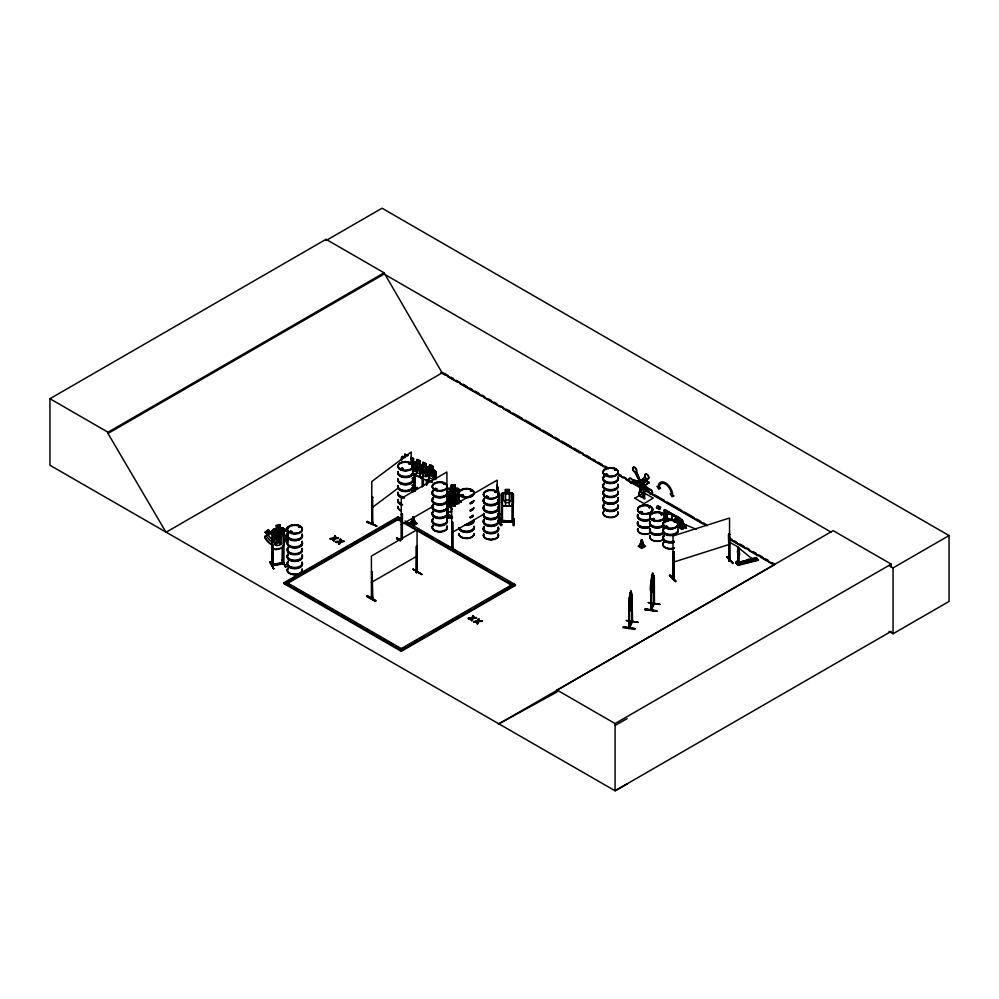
<?xml version="1.0" encoding="UTF-8"?>
<svg xmlns="http://www.w3.org/2000/svg" width="999" height="999" viewBox="0 0 999 999"><rect width="100%" height="100%" fill="white"/><g stroke="black" fill="none" stroke-linecap="round" stroke-linejoin="round"><path stroke-width="1.5" d="M641.333 492.869L641.333 483.903L639.897 483.091L639.66 492.032A2.685 1.573 59.5 0 0 639.148 495.054A2.685 1.573 59.5 0 0 642.095 496.715A2.685 1.573 59.5 0 0 641.583 493.119L641.57 483.766L648.563 491.271A2.685 1.573 59.5 0 0 651.161 494.318A2.685 1.573 59.5 0 0 652.072 491.633A2.685 1.573 59.5 0 0 649.15 489.51L641.758 482.517L641.083 483.978M401.885 468.581C398.738 473.064 406.78 466.233 401.548 469.493M403.146 469.243L402.31 468.606M409.677 463.998L409.315 463.149L409.315 463.798M738.935 563.611C737.836 561.026 736.6 562.1 737.05 562.437C740.147 558.99 738.361 572.102 739.31 555.394A2.685 0.887 75.7 0 0 739.085 551.648L739.06 548.975M413.049 519.468L413.124 516.87M641.695 543.606L641.82 539.71L643.993 546.028L643.081 547.152L640.933 547.265L639.71 546.253L641.82 539.71M738.074 547.402L737.849 550.274L737.999 547.327M737.087 561.888L737.087 562.137M632.692 482.005L632.667 482.292A2.685 1.573 59.5 0 1 630.069 482.405A2.685 1.573 59.5 0 1 629.158 478.696A2.685 1.573 59.5 0 1 632.08 479.87L639.71 481.643C644.405 487.3 620.779 477.772 640.147 483.454M632.929 481.868L632.904 482.155A2.685 1.573 59.5 0 1 630.307 482.267A2.685 1.573 59.5 0 1 629.395 478.558A2.685 1.573 59.5 0 1 632.317 479.732L639.947 481.506L634.74 472.003A2.685 1.573 59.5 0 1 632.629 468.469A2.685 1.573 59.5 0 1 635.002 467.832A2.685 1.573 59.5 0 1 636.301 471.59L640.696 481.468L639.535 481.78M631.68 605.869C633.341 591.883 629.919 619.642 628.821 608.491M650.711 590.571C650.711 597.789 654.582 585.589 653.883 584.04M629.083 627.584C629.807 628.309 628.821 624.962 629.732 627.684L629.358 628.209L629.333 598.738L630.844 591.071L630.943 594.505M631.705 621.253L632.055 620.504L632.292 621.203M632.454 620.716L631.705 622.215L632.192 621.241M632.454 621.628L631.73 622.152L632.017 595.192L632.529 621.615L629.395 628.271L629.645 601.261L628.945 601.798L629.645 601.261M650.973 608.716C653.271 609.09 649.962 610.489 651.161 608.591M654.083 603.321C653.471 606.63 654.183 600.699 654.07 603.396M653.596 603.346L654.345 602.809M651.523 583.341L650.836 583.891L651.523 583.341L651.211 610.364L654.42 603.708L654.308 577.347L653.621 577.897L653.596 604.308M623.276 626.798L623.101 627.722L634.802 629.42M634.939 628.696L623.264 626.848L634.964 628.596M644.992 609.777L656.855 611.238L645.167 608.878L656.83 610.739M644.992 609.802L645.154 608.928M656.83 611.138L645.142 609.402M415.297 523.189L413.436 516.958L415.297 523.189L414.385 524.313L412.25 524.425L412.849 516.982M640.933 547.265L641.508 539.922M666.42 512.3L666.832 512.262M664.273 510.814C665.721 511.938 663.823 508.304 665.446 511.063M665.022 510.452L665.022 511.138M664.61 518.331C662.737 519.63 667.095 520.067 664.56 519.43M665.022 519.23L664.56 518.331L668.418 520.616M665.821 514.348L666.071 513.686L666.171 514.348M665.946 513.748L666.957 514.797L666.008 515.347C664.385 515.359 665.259 511.938 666.595 513.623L666.683 519.343M738.124 561.663L737.749 562.237M664.597 510.489L678.708 518.568L678.708 517.669L664.56 509.552L678.708 517.669M665.446 519.667L665.109 519.08M265.022 537.674L265.259 536.113L272.602 530.744L274.463 530.781L277.285 534.053M628.92 608.603L629.82 593.281M628.858 627.097L628.92 628.221L628.945 599.862C630.057 591.733 632.292 596.503 630.968 591.083M650.811 590.684C648.688 592.682 653.508 563.324 652.822 576.585M650.811 581.98L653.558 574.9L652.859 576.411M501.848 514.11L498.926 514.56M412.699 518.244L411.014 523.414L412.25 524.425M641.645 539.747L639.71 546.253M738.061 561.775L737.924 561.7M411.401 524.013L412.874 517.182L411.014 523.414M640.084 546.853L641.57 540.022M290.11 532.142L290.809 531.206L291.833 532.342M290.409 532.092L291.608 531.568M299.176 526.585L299.675 527.272M298.938 526.723L299.887 527.235M298.826 527.272L299.625 527.035M298.788 527.41L299.25 526.56L299.588 527.472M434.602 489.16L435.576 488.436M435.139 488.623L435.252 489.473M436.276 489.473L436.563 488.711L435.189 488.711M444.518 483.966L443.568 484.39M461.775 495.741L462.137 495.042M462.862 496.103L462.687 495.005M463.286 495.741L462.862 495.042M470.304 490.959C470.866 491.096 471.228 490.684 470.941 490.696M470.629 490.809L471.241 491.046M471.103 490.646L471.103 491.021M471.54 490.746L470.766 490.484M486.6 497.402L486.338 496.491L488.099 497.202M487.175 496.453L487.662 497.14L486.688 497.527M487.762 497.04L487.587 497.24M495.042 491.733L495.779 491.783L494.88 491.87M495.029 492.045L495.979 492.345M495.079 492.157L496.066 492.157M496.041 492.245L495.404 491.57M605.894 474.975L606.181 474.125M607.28 474.975L607.529 474.438M614.747 469.53L615.209 470.067M615.384 469.567L615.496 470.254M640.409 512.3L640.621 512.599M640.584 512.724L641.945 512.187M641.945 511.963L641.633 512.599M642.22 512.187L641.408 512.787M648.925 507.517L649.4 506.893M649.238 507.754L649.25 507.005M650.037 507.155L649.4 507.792L649.288 506.955M653.433 518.556C655.144 519.03 651.61 517.944 652.547 519.405M653.945 519.405L653.796 519.73M661.113 514.61L661.688 514.522M661.513 514.048L661.688 514.597M661.987 514.61L661.413 514.323M662.262 514.61L661.85 514.26M665.609 526.798L667.569 526.723M665.709 526.91L666.433 526.098L667.444 526.56M667.519 526.798L666.795 527.272M674.238 522.127L674.65 521.528L674.787 522.215M675.536 522.027L674.562 521.615L675.199 522.365M675.449 522.015L674.712 522.252M367.02 521.428L366.67 522.202L376.71 526.123L367.02 521.428L376.648 526.023M367.008 521.853L376.71 526.123M414.46 491.133C411.413 489.685 416.558 489.71 413.986 489.622M737.999 550.224A2.685 0.887 75.7 0 0 737.774 553.384L737.836 562.125M411.213 522.777L412.437 518.431M639.897 545.616L641.533 539.822M375.312 601.286L375.786 600.461L367.157 595.566L366.708 596.378L375.312 601.286L366.745 596.291M396.615 538.561L400.262 540.759M400.299 540.671L396.578 538.636L397.003 537.874L400.611 540.484M415.109 523.826L413.499 517.045M673.101 578.246C673.251 574.962 674.824 580.094 674.088 577.01M673.114 577.597L674.288 577.26M728.621 559.677L728.958 560.876L728.608 534.328L729.557 534.028L729.882 560.576L729.882 559.577L728.708 559.952M728.608 560.676L729.67 560.327M729.682 560.639L729.67 559.365M499.1 520.179L498.963 520.916L499.288 520.304M283.766 544.443L282.492 547.777C270.23 552.847 272.552 546.715 272.602 537.712L273.651 536.263L282.58 534.877L283.803 535.876M273.614 549.338L282.617 547.952L283.891 544.443L283.816 528.708L282.43 527.722L279.995 528.196M271.99 565.446L283.629 563.536M283.753 563.773C282.03 565.222 281.681 561.738 283.629 562.574M282.342 563.748L282.58 546.003M669.48 575.574L675.374 581.693L669.53 575.511L670.067 574.85L675.961 580.956M415.397 475.674L416.521 472.952M413.386 471.553L414.96 469.655L414.96 463.611L413.486 461.775L415.522 462.674L416.546 464.373L416.633 473.014L415.472 475.824L411.775 474.075M428.121 480.944L429.17 478.284M429.245 478.221L428.196 481.093L420.816 477.809L419.842 474.15L419.917 465.397L420.916 464.685L428.246 467.944L429.358 469.58L429.27 478.346L429.245 469.58M422.028 478.009L423.089 475.337M422.102 478.146L414.76 474.812L422.102 478.146L423.189 475.399L423.089 466.695M418.444 467.295L420.179 465.309L421.041 465.596M333.878 541.058L334.752 538.374L338.386 537.899L334.752 538.923L333.878 541.058L333.179 540.122L333.891 538.436L330.307 539.01L333.891 538.436M339.423 544.268L340.297 541.583L343.943 541.108L340.297 542.132L339.423 544.268L338.736 543.319L339.435 541.645L335.864 541.658L336.513 542.582L339.435 542.195L340.422 539.085L341.109 540.022L340.422 541.67L343.943 541.658M471.94 620.779L472.814 618.081L476.448 617.619L472.814 618.631L471.94 620.779L471.241 619.83L471.953 618.144L468.369 618.169L469.018 619.093L471.953 618.693L472.939 615.584L473.626 616.533L472.927 618.181L476.448 618.156M477.485 623.975L478.359 621.291L482.005 620.816L478.359 621.84L477.485 623.975L476.798 623.026L477.51 621.353L473.926 621.927L477.51 621.353M330.307 539.01L334.003 538.536L334.877 535.876L335.564 536.825L334.865 538.473L338.386 538.449M334.003 538.536L334.877 535.876M340.422 539.085L339.56 541.733L335.864 542.207M472.939 615.584L472.065 618.244L468.369 618.718M473.926 621.927L477.622 621.44L478.484 618.793L479.17 619.73L478.484 621.378L482.005 621.366M477.622 621.44L478.484 618.793M447.265 497.327L448.613 494.006L457.942 493.881L459.165 497.165M457.704 501.298L459.028 498.076A7.655 4.421 0 0 0 461.088 502.435M448.576 501.411L447.252 498.239L448.489 501.523L457.804 501.411L459.165 498.089M333.179 540.671L333.891 538.985M334.865 538.473L335.564 536.276M338.736 543.868L339.435 542.195M340.297 542.132L341.109 539.472M511.875 505.681L513.199 502.547M511.963 505.869L513.324 502.572L512.037 505.869L502.647 505.881L501.423 502.559M471.241 620.379L471.953 618.693M472.814 618.631L473.626 615.983M476.798 623.576L477.51 621.902M478.484 621.378L479.17 619.18M749.387 560.938L747.989 560.339M270.317 561.713L273.701 568.918L269.767 562.25L270.404 561.65M273.601 568.856L270.317 562.075L273.701 568.918M630.019 593.481L630.943 591.271M630.019 594.567L630.644 592.157M632.417 595.254L631.73 595.804M626.41 620.591L638.099 622.402M651.91 575.574L652.859 573.164L653.209 582.592L651.735 588.361L651.223 586.875M651.91 576.648L652.522 574.238M631.705 621.528L629.67 626.848M628.945 627.185L628.945 628.146L632.055 621.465M654.308 577.347L653.621 577.897M651.036 593.131L653.546 587.899M648.301 602.684L659.989 604.482M653.596 603.621L651.56 608.928M651.086 609.565L650.811 610.302L650.836 581.955M650.836 610.227L653.746 603.671M408.716 463.449L409.64 463.861M412.537 491.558L417.357 487.687L412.412 491.433M447.102 520.729L447.028 516.483M501.098 518.456L501.173 525.437M501.098 518.094L501.261 525.574L500.586 525.586L500.511 518.568L501.186 518.044M452.697 547.639L451.461 547.927L452.572 547.677M274.8 537.35L277.235 533.416C272.215 529.782 276.473 528.184 277.984 532.567C279.308 527.884 284.078 527.634 278.808 533.179L281.268 536.288M279.32 533.091L281.668 529.495L283.429 528.796L285.652 529.782L287.724 526.648M279.52 535.976L283.391 530.257L285.614 529.645M281.893 535.452L284.99 530.881L287.987 532.03L284.116 537.737M287.262 528.533L287.949 527.509M288.037 534.927L285.714 538.361L283.541 539.585M287.999 537.849L283.579 543.056M283.654 543.231L288.112 537.887M290.622 531.281L289.797 532.342L291.758 532.217M290.622 532.43L290.597 531.443M299.088 526.61L298.676 527.335M298.738 527.197L299.475 527.272M434.64 488.986L435.402 488.474M435.951 489.235L435.951 488.436M436.388 489.385L436.388 488.623M444.48 484.378L444.105 483.716M443.631 484.265L444.78 484.265M463.211 495.854L462.087 496.028L461.913 495.142M462.137 496.103L461.713 495.529L463.199 495.629M486.263 496.928L486.775 496.291M488.012 497.077L486.376 497.614L486.388 496.366M605.644 474.438C604.745 476.236 609.315 475.437 607.092 474.238M607.167 475.087L605.894 474.762L606.992 474.937M614.51 470.054L614.947 469.805M615.596 470.179L614.934 469.405M640.184 511.863L640.297 512.774M641.346 512.425L640.421 512.2L641.483 511.938M641.758 512.175L640.821 511.638L640.496 512.512M661.051 514.51L661.213 514.148M661.101 514.398L662.262 514.398M665.309 526.723L665.609 526.423M665.809 526.373L665.809 527.122M667.02 526.91L665.721 526.81L666.795 526.548M411.763 465.284C412.899 460.914 416.67 464.323 412.45 466.346L414.523 471.103L411.813 466.758M415.884 470.629L417.894 467.982L415.921 463.411L418.419 467.057M429.283 475.012L430.619 473.251L428.646 468.681L431.243 472.789C432.38 468.406 436.176 471.803 431.93 473.838L434.016 478.596L431.293 474.263L429.046 476.486M451.348 508.454L449.363 505.869L449.363 499.825L451.361 497.215L455.057 497.165L457.043 499.737L457.043 504.295M636.163 471.765L636.538 471.453A2.685 1.573 59.5 0 0 635.239 467.694A2.685 1.573 59.5 0 0 632.854 468.331A2.685 1.573 59.5 0 0 634.977 471.865L639.772 481.643M273.177 564.585L273.401 565.471L272.115 565.684L272.115 544.467M282.467 562.774L283.753 562.812M371.828 522.839L372.902 522.539L371.778 522.814M372.764 522.639L372.19 523.064M372.764 523.601L372.127 524.088L372.465 497.04L372.814 523.626L372.327 522.452M651.336 610.227L651.71 575.362M276.174 528.821L273.539 529.17L272.315 530.531L272.265 565.721L283.629 563.786L283.778 528.633L282.38 527.834M282.43 527.722L273.576 529.245L272.352 530.606L272.477 546.391M447.053 516.658L448.389 516.633M447.053 517.607L452.422 517.544M447.265 546.016L455.919 550.874L448.476 546.753M749.55 561.026L749.525 560.202L748.263 560.314M640.684 481.293L641.857 482.917L640.459 481.431L645.167 476.323A2.685 1.573 59.5 0 1 646.453 474.026A2.685 1.573 59.5 0 1 648.838 477.347A2.685 1.573 59.5 0 1 646.715 478.496L646.478 478.633A2.685 1.573 59.5 0 0 648.601 477.485A2.685 1.573 59.5 0 0 646.216 474.163A2.685 1.573 59.5 0 0 644.929 476.461L645.304 476.648M641.62 483.066L646.465 478.284M402.272 469.555L402.435 468.494M737.624 561.825L737.05 561.85M451.585 511.688L448.476 511.713L447.252 508.429L447.252 489.547L448.514 488.374L451.361 488.449M448.576 488.474L447.252 489.547M457.692 498.601L459.153 499.7L457.754 498.489L448.514 498.563L447.252 499.812L448.563 498.676M501.423 493.968L502.747 492.819M371.466 597.39L372.602 597.177L371.466 597.39L371.628 598.638L372.565 598.189L372.19 571.628L372.49 598.251M372.44 597.265L371.703 597.689M371.466 598.339L371.416 556.068L417.045 529.732L417.045 572.077L416.283 572.527M416.196 571.615L417.132 571.066M417.307 571.366L417.345 572.352L417.045 545.741L416.283 546.191L416.196 572.577L416.97 571.078L416.983 572.077M417.307 572.327L416.496 572.752L416.583 546.353L417.345 545.904M641.52 482.654L649.387 489.373A2.685 1.573 59.5 0 1 652.297 491.496A2.685 1.573 59.5 0 1 651.398 494.168L702.709 523.851M401.86 458.816L402.472 459.39M404.745 457.355L402.659 456.356L401.573 457.13L401.573 460.027M407.904 455.507L404.745 454.12L404.845 457.517L403.259 457.904M415.397 463.324L416.983 462.937L416.958 459.478L420.117 460.864L419.93 464.223L421.503 465.996L421.503 472.052L419.93 473.951L416.983 472.652L415.921 470.467M372.465 497.04L371.803 497.539L372.789 497.177M420.117 460.864L416.87 459.54M420.117 464.098L423.276 466.633M426.436 467.819L427.522 467.045L429.595 468.044M427.522 467.045L434.84 470.354L436.001 471.903L436.001 479.158L435.889 471.903M429.695 477.922L432.654 479.22L434.228 477.322L434.228 471.266L432.654 469.493C435.427 465.634 426.898 462.15 429.695 468.194L428.121 468.581M423.164 465.796L421.603 466.171L421.603 472.227L423.276 475.337M432.754 469.43L432.829 466.133M412.487 487.962L414.985 486.55M412.55 488.036L414.985 486.188M411.75 489.585L415.447 486.838L411.8 489.672M436.001 471.903L432.829 469.368M435.015 473.451L436.138 473.638L435.015 473.451L435.015 479.657M412.013 491.296L417.42 487.3L412.013 491.321M427.497 480.094L432.442 482.267M414.61 490.197L414.96 491.008L414.86 475.462M372.465 523.376L371.728 523.938L371.803 481.53L411.163 452.01L411.163 464.41M756.48 558.366L736.338 563.261L736.275 561.725L738.298 561.213L739.922 564.485M736.163 563.036L756.243 557.779L758.016 560.339L737.986 565.397L737.774 563.698L739.922 563.349M757.579 559.49L737.462 564.71L757.667 559.89M754.22 558.079C757.604 563.973 752.472 555.119 756.58 558.354L736.588 563.436M290.185 531.818L291.508 531.918L289.76 532.067M291.321 531.98L291.321 532.317M436.713 489.36L434.715 489.21M461.725 495.179L461.675 496.203M461.988 495.104C460.164 496.041 463.723 497.227 463.548 495.454M463.324 496.203L463.449 495.304M486.238 496.703L487.325 496.678M487.912 497.227L487.15 497.44M607.092 474.825L606.006 474.275M640.359 512.624C643.818 514.11 640.671 509.59 640.109 512.624M641.833 512.2L640.921 512.425M652.672 518.843L652.884 519.667M674.974 522.127L674.537 521.703M413.299 461.888L413.486 458.529L411.388 457.592M423.064 465.634L423.064 462.4L426.211 463.798L426.211 467.033L427.672 468.881L427.672 474.925L426.111 476.823L423.164 475.512M419.842 465.459L420.966 464.81M428.121 468.094L426.024 467.157L426.211 463.798M416.633 473.014L416.521 464.31L415.397 462.824M371.803 507.867L397.639 488.499M428.246 467.944L429.358 469.58M420.816 477.809L419.842 474.15L419.93 465.309L416.983 464.011L416.983 470.067L419.93 471.353M276.386 535.926L274.475 537.325L274.475 543.369L276.386 545.654L279.945 545.067L281.855 542.157L281.855 536.113L279.945 535.339L279.87 529.408L276.298 529.982L276.298 536.038M447.065 516.895L448.401 516.883M268.456 529.845L265.284 532.205L268.456 529.845L270.567 532.305M413.711 462.549L414.797 461.775L417.058 462.874L417.058 459.627M413.811 462.637L414.847 461.9M426.536 467.907L427.572 467.17M502.31 522.277C502.922 518.681 502.247 523.976 501.473 521.928M502.41 521.266L512.225 521.278M512.1 520.966L513.324 520.966M641.708 540.084L643.793 546.665M643.244 479.495L639.01 481.993L643.244 478.808M640.459 481.431L636.4 471.628M643.269 480.969L644.555 480.207L644.555 482.542L643.269 483.304L643.269 480.969L641.346 479.882M644.755 477.872L646.678 478.958L645.379 479.72L645.379 482.055L643.456 480.969M645.379 482.055L647.14 481.019L649.125 482.817L644.892 485.314L641.358 483.329M644.892 485.314L649.125 482.13M639.897 492.057L640.134 484.453M634.69 498.339L643.856 492.794L653.221 498.089L644.055 503.633L634.69 498.201M648.538 490.959L641.308 483.841M665.234 522.39L665.159 510.988L665.159 518.668M666.545 512.986L666.783 511.338L666.545 512.986L668.681 514.198L668.918 512.549L668.681 514.198M665.047 514.535L666.008 515.072L666.595 513.623M665.996 514.248L666.957 514.522L665.646 514.185L665.646 513.086M664.223 510.639L678.708 518.568M402.06 513.911L401.286 514.36L402.36 514.073L402.06 539.285M452.322 522.04L451.548 522.489L452.622 522.215L452.697 548.601L452.622 522.215M372.19 571.628L371.416 572.077L372.49 571.803M371.715 572.252L371.715 598.588L372.49 598.139L372.277 596.965L371.416 597.464M497.564 522.614L502.185 524.7L498.026 522.327M421.665 574.437L412.974 569.105L421.59 574.562M627.172 783.903L615.084 790.783L49.95 465.259L49.95 398.713L326.061 239.31L384.103 272.814L442.145 372.864L608.304 468.793M49.95 398.713L107.992 432.23L384.103 272.814M166.683 531.905L166.021 532.28L107.992 433.466L384.103 274.051L831.156 532.155M166.021 532.28L442.794 372.49M404.995 520.941L515.347 584.665L515.347 585.489L401.286 651.336L283.903 583.566L283.903 582.742L397.964 516.883L402.31 519.393M283.903 583.566L289.26 580.469M291.945 578.921L294.63 577.372M297.315 575.811L301.348 573.488M304.021 571.94L306.705 570.392M309.39 568.843L313.424 566.52M316.109 564.972L318.793 563.424M321.466 561.875L325.499 559.552M328.184 557.991L330.869 556.443M340.259 551.023L348.314 546.378M352.335 544.055L360.389 539.41M363.074 537.849L372.465 532.43M375.149 530.881L379.17 528.558M381.855 527.01L384.54 525.462M387.225 523.913L391.246 521.59M393.931 520.029L396.615 518.481M399.625 518.668L285.564 584.527L285.564 583.703L399.625 517.844L399.625 518.668L397.964 516.883M401.286 524.687L433.491 506.093M411.8 521.815L409.365 523.476M409.365 523.301L411.8 521.903M413.012 525.574L416.945 523.389L414.523 521.903M413.299 525.574L416.945 523.476L414.523 521.815M451.548 532.829L483.753 514.235M371.416 582.417L417.045 556.068M513.686 583.703L399.625 649.55L399.625 650.374L404.995 647.277M409.016 644.954L411.7 643.406M414.385 641.857L417.07 640.309M421.091 637.986L423.776 636.438M433.166 631.006L441.221 626.361M443.906 624.812L453.296 619.392M455.981 617.844L458.666 616.283M461.351 614.735L465.372 612.412M468.056 610.864L470.741 609.315M474.775 606.992L477.46 605.444M480.132 603.896L482.817 602.347M486.85 600.024L489.535 598.463M492.22 596.915L501.61 591.495M504.295 589.947L512.337 585.302M283.903 582.742L401.286 650.511L515.347 584.665M671.69 519.492L671.778 514.872L671.778 519.53M682.916 528.933L682.916 521.478C681.056 517.557 675.861 515.484 671.69 514.922M640.484 544.655L638.049 546.141L641.708 548.414L645.641 546.228L643.206 544.655M683.004 521.49L682.017 519.78M685.814 525.212L685.901 528.396L685.814 525.212L682.916 523.638L681.98 521.478L676.735 518.456L674.487 518.781M499.001 723.763L557.042 691.97L557.042 690.047L833.154 530.631L891.195 564.148L891.195 567.195M498.351 724.138L774.475 564.722L728.533 538.211M557.042 690.047L615.084 723.563L891.195 564.148M889.023 565.559L893.069 567.894L949.05 535.564L949.05 601.423L893.069 633.741L889.01 631.405M891.195 631.368L615.084 790.783L615.084 723.563M409.827 463.449L409.328 463.374M408.791 463.798L409.752 463.798M401.423 468.918L402.272 468.781M615.084 725.474L627.172 718.593M449.363 499.825L451.348 498.726L451.361 489.597L455.057 489.56L455.057 498.701L457.043 499.762M505.519 492.907L503.533 493.981L503.533 500.037L505.519 502.622L509.228 502.622L511.213 500.037L511.213 493.981L509.228 492.907M372.265 523.988L372.127 497.677M452.035 548.039L451.548 506.481L497.177 480.144L497.177 492.544M443.743 484.016L444.468 484.065M436.351 489.385L435.489 489.66M486.6 496.341L486.138 497.502M615.209 469.805L615.496 469.717M605.756 474.375L606.768 474.125M652.834 518.556C650.474 519.705 654.932 520.829 654.195 518.868M652.884 518.943L653.958 519.205L653.458 518.718A7.53 4.346 0 0 0 651.922 519.38M674.125 578.309L673.975 551.66L673.026 551.972L673.114 578.558L673.026 535.963L729.557 518.019L729.557 560.364M283.466 528.871L281.668 529.495M402.085 469.243L402.485 469.205A7.53 4.346 0 0 0 400.874 469.805M673.226 552.185L674.175 551.873M728.808 534.54L729.769 534.228M733.291 563.249L726.897 556.855M673.064 577.247L673.801 577.01M674.175 578.209L673.363 578.521M728.808 560.889L729.769 560.576M673.026 562.3L729.557 544.355M272.215 564.41L273.289 564.273M739.085 551.648L739.085 549.275M737.774 553.384L737.849 562.187M736.837 563.386L737.012 561.413L737.512 563.985L737.012 561.413M736.275 561.725L738.423 561.376M747.002 559.902C751.723 565.084 743.893 558.891 749.025 559.39L750.661 561.75L749.025 559.39M750.836 558.941C755.556 564.11 747.727 557.917 752.859 558.416L754.495 560.776L736.675 546.216L729.02 541.908M736.275 563.024L754.832 558.304M736.675 563.711L756.693 558.628L756.243 557.779M757.891 559.915L737.899 564.997L736.275 562.874L736.7 563.711M665.322 522.34C663.798 516.333 666.533 510.389 666.183 519.73M463.049 496.166L462.212 496.228M653.059 518.556L652.459 519.055L653.458 519.418A7.655 4.421 0 0 0 651.835 520.129M653.034 518.718L652.11 519.468M728.983 559.952L729.557 559.403M728.983 560.914L728.608 534.328M276.298 525.661L279.87 525.087M273.276 537.05L273.276 532.554L272.115 532.492M282.467 530.806L283.516 530.631M279.982 532.18L276.423 532.754L276.423 536.001M285.339 567.02L282.043 559.752L285.939 566.845M282.342 563.061L272.14 564.435L272.277 565.671M499.013 495.541L499.512 521.865L499.05 521.003M498.938 514.173L501.885 513.711L498.963 514.722M498.788 514.36L501.885 514.26M497.802 521.603C507.554 518.906 507.829 521.778 497.977 522.527M496.84 484.852L498.638 491.795M496.878 488.274L499.025 493.643L499.05 521.953L498.726 502.684M401.898 468.419L400.836 469.068L401.71 469.555M334.865 537.924L338.386 537.899M340.422 541.121L343.943 541.108M472.927 617.632L476.448 617.619M478.484 620.829L482.005 620.816M414.71 490.234L413.673 489.86M414.123 490.596L414.123 489.635M447.177 491.271L447.065 517.857L448.139 517.532M330.307 538.461L334.003 537.986M335.864 541.658L339.56 541.183M468.369 618.169L472.065 617.694M473.926 621.378L477.622 620.891M501.473 520.966L502.497 521.291M513.249 521.253L512.137 521.228M512.1 495.579L511.975 522.165L513.249 522.215M501.798 524.85L498.089 522.702M413.411 569.343L421.703 574.425M283.516 562.599L283.354 563.511M273.014 564.248L282.342 562.787M462.712 495.866L461.925 495.741M653.059 518.893L653.758 519.005M630.806 594.492L631.318 600.511L629.857 606.281L629.333 604.795M455.057 505.819L451.348 505.856L451.361 499.8L455.057 499.762L455.057 504.308M451.361 505.856L455.057 505.806M447.265 506.031L448.663 507.155L451.361 507.017L449.375 505.881M448.663 507.155L451.223 507.042L451.223 510.289M455.057 485.239L451.361 485.202L451.361 488.523L449.375 489.622L449.375 495.679L451.361 498.239L455.057 498.201L457.043 495.579L457.043 489.535L455.057 488.474L455.057 485.152M455.057 488.399L457.767 488.336L459.165 489.385L459.165 492.357M448.576 488.548L457.704 488.449L459.028 489.51M448.276 517.844L448.276 491.496L447.19 491.508A7.655 4.421 0 0 1 438.773 497.127A7.655 4.421 0 0 1 433.141 490.534M457.929 491.133L459.016 491.121M451.361 495.654L455.057 495.604M457.804 501.411L448.489 501.523M448.389 516.908L452.422 516.858M452.435 517.107L448.139 516.57L448.151 517.919M452.435 517.794L447.227 517.882L447.302 516.57M451.223 498.613L451.211 495.304L455.182 495.342L455.182 498.588M451.348 495.404L455.057 495.454M451.348 499.812L455.057 499.775M448.476 511.713L451.61 511.575M644.667 498.663L643.468 497.989L644.667 498.663L644.667 485.639M502.447 495.866L501.348 495.629L502.435 495.616L502.447 522.202M512.1 495.829L513.186 495.579M513.286 518.556L513.948 518.543L514.035 525.536L513.361 525.536L513.361 518.044M501.348 521.965L513.199 522.165L501.348 522.202M505.519 489.66L509.228 489.66M513.399 502.772L513.399 493.943L511.925 492.719L502.684 492.819L501.423 493.881L501.223 522.202L501.348 520.941L512.1 520.904L512.225 522.24M509.29 492.919L511.925 492.719M505.519 493.981L509.228 493.981M505.519 500.037L509.228 500.037M511.963 505.794L502.647 505.869M274.425 530.968L272.602 530.744M726.922 557.267L732.717 563.486M727.409 557.167L733.303 563.299M513.286 520.929L513.074 522.24M435.764 488.761L436.463 489.06M435.764 489.248L435.052 488.811L435.576 489.572M666.433 526.323L667.132 526.81M645.878 478.921L645.966 479.72M640.134 491.92L639.897 491.895A2.685 1.573 59.5 0 0 639.385 494.917A2.685 1.573 59.5 0 0 642.32 496.578A2.685 1.573 59.5 0 0 641.808 492.982L641.57 492.732M748.925 560.202L749.712 560.451M748.738 561.051L748.014 560.739M631.668 592.819L631.967 602.022M648.326 602.534L660.002 604.308M626.435 620.441L638.124 622.252M671.778 515.059L674.487 515.534M282.143 560.189L285.989 566.908M285.452 566.908L282.043 559.752M666.008 515.209L665.821 521.84M273.751 541.733L270.492 540.971L266.621 536.525L267.532 534.59L265.422 532.13M649.375 507.242L650.137 507.23M487.15 496.291L488.136 497.027M435.976 488.598L436.938 489.16M291.021 531.231L291.833 531.668M499.138 521.216L499.425 521.828L498.726 521.278M667.157 518.031L671.241 519.18M513.386 518.456L513.361 525.536M664.597 509.665L664.56 515.259M283.441 528.995L288.674 531.006M683.703 524.088L696.241 529.258M429.695 464.96L432.654 466.258M404.845 454.27L407.792 455.569M407.267 455.881L405.369 455.044L405.369 456.118M404.92 457.455C402.422 455.057 400.724 457.392 401.685 460.089M414.76 461.963L422.028 465.147M427.572 480.019L432.417 482.155M414.61 491.158L413.736 490.771L413.736 473.726M606.231 474.887L605.956 475.074M641.483 511.6L642.257 512.112M665.659 527.235L667.02 527.484L667.482 526.635M422.989 462.462L426.123 463.861M411.313 457.654L413.411 458.591M410.976 458.054L412.862 458.903L412.862 459.977L410.976 459.14M420.891 464.872L423.089 465.859L423.064 462.4M411.426 460.964L415.484 462.762M423.164 466.87L426.111 468.181L426.111 474.225L423.164 472.927M411.426 462.038L413.386 462.912L413.386 468.956M411.863 474.013L415.484 475.624M642.757 545.017L643.993 546.028M416.009 471.066L416.858 471.366L418.569 468.993L420.242 472.764M414.061 522.177L414.922 522.589M646.765 481.493L649.125 482.817M639.01 481.306L644.892 484.627M666.545 511.476L668.681 512.687M666.783 512.849L668.918 514.06M665.409 513.224L666.37 513.773M665.409 514.323L666.37 514.86M668.131 520.791L664.273 518.506L665.059 519.205M666.845 520.954L664.21 519.567M447.827 514.572L451.923 516.545L448.339 515.072M448.476 547.115L452.172 549.225M396.99 537.912L400.736 539.935M396.99 538.274L400.674 540.384M413.037 569.118L422.065 574.288M949.05 535.564L382.055 208.217L326.061 240.534L326.061 239.31M444.143 373.264L448.201 375.612M450.899 377.16L453.596 378.721M456.306 380.282L460.352 382.629M463.061 384.19L467.107 386.526M469.805 388.087L472.515 389.647M475.212 391.208L479.27 393.544M481.968 395.104L484.665 396.665M488.723 399.001L491.421 400.562M494.13 402.122L496.828 403.683M500.886 406.019L503.583 407.58M506.281 409.14L510.339 411.488M513.036 413.049L522.502 418.506M525.199 420.067L540.059 428.646M542.757 430.207L552.222 435.664M554.92 437.225L558.965 439.56M561.675 441.121L571.128 446.578M573.826 448.139L583.291 453.596M585.988 455.157L590.047 457.505M592.744 459.065L595.441 460.614M598.151 462.175L602.197 464.523M604.907 466.083L607.604 467.644M618.406 473.876L621.116 475.437M623.813 476.998L626.523 478.558M635.976 484.016L645.429 489.473M654.882 494.942L664.347 500.399M667.045 501.96L681.905 510.539M684.602 512.1L694.068 517.557M696.765 519.118L700.823 521.453M703.521 523.014L706.218 524.575M729.183 537.837L731.892 539.398M734.59 540.958L737.287 542.519M739.997 544.068L744.043 546.416M746.753 547.976L749.45 549.537M753.508 551.873L756.206 553.434M758.903 554.994L762.961 557.33M765.659 558.891L768.368 560.451M772.414 562.787L775.124 564.348M617.769 474.25L706.93 525.724M440.809 372.639L444.855 374.975M447.552 376.536L457.005 381.993M459.702 383.554L481.306 396.016M484.003 397.577L500.212 406.93M502.909 408.491L579.857 452.922M582.554 454.483L604.158 466.945M619.005 475.524L623.064 477.859M625.761 479.42L628.458 480.981M632.504 483.316L647.364 491.895M729.707 539.435L745.916 548.788M748.613 550.349L758.066 555.806M760.763 557.367L774.262 565.159M685.901 525.149L683.104 523.538L683.004 521.428M676.735 520.079L681.98 523.101L682.117 527.247L678.908 523.376M685.814 528.234L683.004 526.61L683.004 529.033L682.005 529.495L678.234 527.21M678.046 523.863L681.98 526.123L679.545 523.101C683.766 524.35 682.267 519.63 678.883 522.015L675.561 517.957L678.284 522.327M685.901 528.396L682.916 526.66L681.98 527.747L678.046 525.474M406.331 522.539L409.016 524.1M418.406 529.52L421.091 531.068M425.124 533.391L427.809 534.94M430.482 536.488L433.166 538.036M437.2 540.359L439.885 541.908M442.569 543.468L445.242 545.017M447.927 546.565L450.611 548.114M454.645 550.437L457.33 551.985M460.015 553.533L464.036 555.856M466.72 557.405L476.111 562.837M478.796 564.385L486.85 569.03M496.241 574.45L498.926 575.998M508.316 581.43L511.001 582.979M513.686 584.527L515.347 585.489M401.985 521.128L397.964 518.806L397.964 519.63L512.025 585.489M404.67 522.677L512.025 584.665M334.877 536.426L335.564 536.825M340.422 539.622L341.109 540.022M472.939 616.133L473.626 616.533M478.484 619.343L479.17 619.73M333.179 540.122L333.878 540.509M338.736 543.319L339.423 543.718M471.241 619.83L471.94 620.229M476.798 623.026L477.485 623.426M401.286 648.588L287.225 582.742L287.225 583.566M288.561 584.34L291.246 585.889M293.931 587.437L297.964 589.76M300.649 591.308L303.334 592.857M306.006 594.405L314.061 599.063M318.094 601.386L326.136 606.031M330.169 608.354L332.854 609.902M335.539 611.45L338.211 612.999M342.245 615.334L344.93 616.883M347.615 618.431L350.299 619.979M354.32 622.302L357.005 623.851M359.69 625.399L362.375 626.947M366.396 629.27L369.081 630.819M371.765 632.367L374.45 633.928M377.135 635.476L381.156 637.799M383.841 639.348L393.231 644.767M395.916 646.316L399.95 648.638M414.797 490.884L413.986 490.584L413.986 473.538M447.39 505.906L448.713 507.042M511.875 492.819L513.399 494.068M402.659 469.006L402.647 468.756A7.655 4.421 0 0 0 400.799 469.33A7.555 4.371 0 0 1 402.56 461.925A7.555 4.371 0 0 1 412.937 466.545A7.555 4.371 0 0 1 400.824 469.43M726.822 556.83L732.791 562.961M674.288 578.184L673.975 551.66M669.917 575.387L675.811 581.48M738.249 547.365L738.86 548.676M455.319 496.89L456.68 496.865L454.021 493.181C459.253 488.573 454.87 487.799 453.159 492.432C451.673 487.912 447.102 488.686 452.372 493.181C446.778 498.089 451.785 498.651 453.221 493.881L454.62 495.891M274.388 530.894L277.185 534.14M276.698 536.55L272.814 532.105L270.529 532.455L268.419 530.007M274.126 536.588L271.216 533.254L268.232 535.389L272.103 539.822M265.247 532.13L267.32 534.515M264.985 537.599L270.554 544.018L273.514 545.629C269.98 544.08 264.186 539.935 265.172 536.138M756.243 557.554L757.879 559.69M736.837 561.463L737.399 562.125M737.774 564.61L736.4 561.888M455.669 504.458L454.046 502.235C459.453 497.427 454.92 496.64 453.196 501.523C451.473 496.765 446.965 497.527 452.41 502.235C446.978 506.943 451.835 507.504 453.259 502.972L455.257 505.806M738.386 547.514L738.773 548.339M283.891 535.726L282.542 534.815L273.751 536.438L272.44 537.624M280.07 535.214L280.07 531.967L276.286 532.667M273.139 541.308L272.352 539.298M496.878 489.36L497.852 491.583L497.864 487.062M419.205 468.581L420.217 470.779M272.452 539.185L273.251 541.221M457.842 493.993L459.028 497.19M447.377 508.404L448.563 511.525M502.747 505.756L501.548 502.547L501.548 493.918M642.132 539.797L643.606 545.429M497.877 490.472L498.339 492.532M498.876 502.397L498.526 491.745M739.01 548.638L738.935 549.313M642.045 540.072L643.081 547.152M413.349 517.232L414.385 524.313M650.836 590.596L651.161 593.144M641.995 539.722L642.369 542.37M413.299 516.883L413.686 519.53M648.776 490.821L648.788 491.121A2.685 1.573 59.5 0 0 651.398 494.168M455.194 488.286L455.194 485.052L451.223 485.102L451.223 488.336M641.882 540.097L642.032 547.377M413.186 517.27L413.349 524.537M893.069 567.894L893.069 633.741M738.298 561.213L738.298 562.35M678.408 517.844L678.408 518.743M666.957 514.522L666.77 520.679M666.008 515.072L666.096 519.68M664.273 509.827L664.273 519.492M653.995 604.37L653.758 575.337L653.721 582.642M651.123 583.279L651.023 609.677M646.678 478.958L646.678 481.293M643.468 484.965L643.481 498.663M632.017 595.192L632.105 622.277M629.233 601.198L629.145 627.597M513.324 493.856L513.199 522.165M509.29 505.869L509.365 489.473L505.394 489.547L505.394 492.794M505.519 489.585L505.519 505.881M459.028 489.435L459.028 503.758M457.942 491.383L457.942 503.771M452.023 508.553L452.023 509.627M452.035 549C451.336 545.616 453.758 548.851 451.848 549L451.848 522.664M451.76 548.101L451.76 549.05M447.39 497.34L447.39 505.981M446.915 484.403L446.915 472.015L401.286 498.351L401.286 538.249M429.782 464.897L429.782 468.144M427.322 479.383L427.322 484.028M426.71 480.357L426.71 485.002M426.461 480.544L426.461 485.189M423.426 479.22L423.426 485.414M423.164 477.872L423.164 485.614M422.552 477.285L422.552 486.588M422.302 477.485L422.302 486.775M414.61 475.661L414.71 491.196M414.46 490.172L414.423 491.171M413.486 458.529L413.486 461.775M402.36 514.073L402.36 539.46M401.586 514.522L401.586 538.411M401.286 650.511L401.286 651.336M372.015 597.015L371.903 598.588M283.516 542.607L283.541 563.886M282.58 531.031L282.58 535.526M282.467 545.766L282.455 563.985M281.78 535.139L281.78 529.095L279.87 528.321L279.957 524.875L276.136 525.511L276.298 528.908L274.388 530.307L274.388 536.351M279.832 525.012L279.832 528.246M273.276 547.527L273.189 565.571L273.164 547.29M107.992 432.23L107.992 433.466M674.263 541.957A7.655 4.421 0 0 1 665.022 541.258A7.655 4.421 0 0 1 663.811 535.926M674.2 542.32A7.53 4.346 0 0 1 665.109 541.633A7.53 4.346 0 0 1 663.91 536.376M674.188 547.976A7.517 4.333 0 0 1 665.122 547.29A7.517 4.333 0 0 1 663.923 542.045M674.213 548.189A7.555 4.371 0 0 1 665.084 547.489A7.555 4.371 0 0 1 663.885 542.22M674.213 548.426A7.555 4.371 0 0 1 665.084 547.727A7.555 4.371 0 0 1 663.885 542.457M677.821 529.72A7.655 4.421 0 0 1 669.43 535.239A7.655 4.421 0 0 1 663.811 528.658M674.2 541.108A7.53 4.346 0 0 1 665.109 540.409A7.53 4.346 0 0 1 663.91 535.164M677.709 530.157A7.53 4.346 0 0 1 669.455 535.601A7.53 4.346 0 0 1 663.91 529.108M674.263 541.583A7.655 4.421 0 0 1 665.022 540.884A7.655 4.421 0 0 1 663.811 535.551M677.821 529.345A7.655 4.421 0 0 1 669.43 534.865A7.655 4.421 0 0 1 663.811 528.284M677.722 528.946A7.542 4.358 0 0 1 669.442 534.39A7.542 4.358 0 0 1 663.898 527.884M663.798 538.961A7.555 4.371 0 0 1 654.357 540.809A7.555 4.371 0 0 1 649.937 535.651M663.873 525.462A7.655 4.421 0 0 1 654.32 527.335A7.655 4.421 0 0 1 649.85 522.102M663.873 521.041A7.655 4.421 0 0 1 664.635 522.102M663.873 525.087A7.655 4.421 0 0 1 654.32 526.96A7.655 4.421 0 0 1 649.85 521.728M651.835 519.755A7.655 4.421 0 0 1 653.421 519.055M663.873 520.666A7.655 4.421 0 0 1 664.635 521.728M663.761 524.625A7.53 4.346 0 0 1 654.357 526.473A7.53 4.346 0 0 1 649.974 521.328M663.761 520.279A7.53 4.346 0 0 1 664.772 522.452M663.761 525.849A7.53 4.346 0 0 1 654.357 527.684A7.53 4.346 0 0 1 649.974 522.552M663.761 533.116A7.53 4.346 0 0 1 654.357 534.952A7.53 4.346 0 0 1 649.974 529.82M663.873 532.729A7.655 4.421 0 0 1 654.32 534.602A7.655 4.421 0 0 1 649.85 529.37M663.873 532.355A7.655 4.421 0 0 1 654.32 534.228A7.655 4.421 0 0 1 649.85 528.995M663.761 531.893A7.53 4.346 0 0 1 654.357 533.741A7.53 4.346 0 0 1 649.974 528.596M663.798 539.21A7.555 4.371 0 0 1 654.357 541.058A7.555 4.371 0 0 1 649.937 535.901M657.829 508.029A1.511 0.862 -60.4 0 1 656.53 507.917A1.511 0.862 -60.4 0 1 657.28 505.969A1.511 0.862 -60.4 0 1 658.578 506.068M498.351 507.117A7.655 4.421 0 0 1 489.96 512.637A7.655 4.421 0 0 1 484.34 506.043M498.351 499.837A7.655 4.421 0 0 1 489.96 505.369A7.655 4.421 0 0 1 484.34 498.776M498.351 506.743A7.655 4.421 0 0 1 489.96 512.262A7.655 4.421 0 0 1 484.34 505.669M498.351 499.475A7.655 4.421 0 0 1 489.96 504.994A7.655 4.421 0 0 1 484.34 498.401M498.239 499.063A7.53 4.346 0 0 1 490.959 504.532A7.53 4.346 0 0 1 483.691 499.063M485.639 497.115A7.53 4.346 0 0 1 487.2 496.428M498.251 500.287A7.542 4.358 0 0 1 490.959 505.769A7.542 4.358 0 0 1 483.678 500.287M498.251 507.554A7.542 4.358 0 0 1 490.959 513.036A7.542 4.358 0 0 1 483.678 507.554M498.251 506.331A7.542 4.358 0 0 1 490.959 511.813A7.542 4.358 0 0 1 483.678 506.331M498.251 513.673A7.542 4.358 0 0 1 490.959 519.155A7.542 4.358 0 0 1 483.678 513.673M498.351 527.822A7.655 4.421 0 0 1 489.96 533.354A7.655 4.421 0 0 1 484.34 526.76M498.214 514.31A7.505 4.333 0 0 1 490.959 519.767A7.505 4.333 0 0 1 483.716 514.31M498.226 533.928A7.517 4.333 0 0 1 490.959 539.398A7.517 4.333 0 0 1 483.703 533.928M498.264 513.948A7.555 4.371 0 0 1 490.959 519.443A7.555 4.371 0 0 1 483.666 513.948M498.351 520.554A7.655 4.421 0 0 1 489.96 526.086A7.655 4.421 0 0 1 484.34 519.492M498.351 527.46A7.655 4.421 0 0 1 489.96 532.979A7.655 4.421 0 0 1 484.34 526.386M498.351 520.179A7.655 4.421 0 0 1 489.96 525.711A7.655 4.421 0 0 1 484.34 519.118M498.251 521.003A7.542 4.358 0 0 1 490.959 526.485A7.542 4.358 0 0 1 483.678 521.003M498.239 519.78A7.53 4.346 0 0 1 490.959 525.249A7.53 4.346 0 0 1 483.691 519.78M498.251 528.271A7.542 4.358 0 0 1 490.959 533.753A7.542 4.358 0 0 1 483.678 528.271M498.239 527.047A7.53 4.346 0 0 1 490.959 532.517A7.53 4.346 0 0 1 483.691 527.047M498.251 534.328A7.542 4.358 0 0 1 490.959 539.822A7.542 4.358 0 0 1 483.678 534.328M498.264 534.103A7.555 4.371 0 0 1 490.959 539.597A7.555 4.371 0 0 1 483.666 534.103M302.197 542.095A7.655 4.421 0 0 1 293.818 547.614A7.655 4.421 0 0 1 288.187 541.033M302.085 542.532A7.53 4.346 0 0 1 293.831 547.976A7.53 4.346 0 0 1 288.286 541.483M302.073 548.226A7.517 4.333 0 0 1 293.831 553.646A7.517 4.333 0 0 1 288.299 547.177M302.197 534.827A7.655 4.421 0 0 1 293.818 540.347A7.655 4.421 0 0 1 288.187 533.766M302.098 541.321A7.542 4.358 0 0 1 293.831 546.765A7.542 4.358 0 0 1 288.274 540.272M302.085 535.264A7.53 4.346 0 0 1 293.831 540.709A7.53 4.346 0 0 1 288.286 534.215M302.197 541.72A7.655 4.421 0 0 1 293.818 547.24A7.655 4.421 0 0 1 288.187 540.659M302.197 534.453A7.655 4.421 0 0 1 293.818 539.972A7.655 4.421 0 0 1 288.187 533.391M302.085 534.053A7.53 4.346 0 0 1 293.831 539.485A7.53 4.346 0 0 1 288.286 533.004M302.197 562.812A7.655 4.421 0 0 1 293.818 568.331A7.655 4.421 0 0 1 288.187 561.75M302.085 563.249A7.53 4.346 0 0 1 293.831 568.693A7.53 4.346 0 0 1 288.286 562.2M302.073 549.313A7.517 4.333 0 0 1 293.831 554.732A7.517 4.333 0 0 1 288.299 548.264M302.11 569.343A7.555 4.371 0 0 1 293.831 574.8A7.555 4.371 0 0 1 288.261 568.281M302.197 555.544A7.655 4.421 0 0 1 293.818 561.063A7.655 4.421 0 0 1 288.187 554.482M302.085 562.037A7.53 4.346 0 0 1 293.831 567.469A7.53 4.346 0 0 1 288.286 560.988M302.098 555.981A7.542 4.358 0 0 1 293.831 561.426A7.542 4.358 0 0 1 288.274 554.932M302.197 562.437A7.655 4.421 0 0 1 293.818 567.956A7.655 4.421 0 0 1 288.187 561.376M302.197 555.169A7.655 4.421 0 0 1 293.818 560.689A7.655 4.421 0 0 1 288.187 554.108M302.085 554.77A7.53 4.346 0 0 1 293.831 560.202A7.53 4.346 0 0 1 288.286 553.721M639.797 512.425A7.53 4.346 0 0 0 652.397 510.477A7.53 4.346 0 0 0 643.181 505.157A7.53 4.346 0 0 0 639.797 512.425A7.53 4.346 0 0 1 641.358 511.688M648.888 533.366A7.517 4.333 0 0 1 640.546 533.054A7.517 4.333 0 0 1 637.861 528.483M648.95 520.079A7.655 4.421 0 0 1 640.471 519.755A7.655 4.421 0 0 1 637.737 515.109M639.71 513.124A7.655 4.421 0 0 1 641.296 512.425M648.95 519.705A7.655 4.421 0 0 1 640.471 519.38A7.655 4.421 0 0 1 637.737 514.735M639.71 512.762A7.655 4.421 0 0 1 641.296 512.05M648.888 519.218A7.53 4.346 0 0 1 640.546 518.906A7.53 4.346 0 0 1 637.849 514.335M648.888 520.442A7.53 4.346 0 0 1 640.546 520.129A7.53 4.346 0 0 1 637.849 515.546M648.888 527.709A7.53 4.346 0 0 1 640.546 527.397A7.53 4.346 0 0 1 637.849 522.814M648.95 527.347A7.655 4.421 0 0 1 640.471 527.022A7.655 4.421 0 0 1 637.737 522.377M648.95 526.972A7.655 4.421 0 0 1 640.471 526.648A7.655 4.421 0 0 1 637.737 522.002M648.888 526.485A7.53 4.346 0 0 1 640.546 526.173A7.53 4.346 0 0 1 637.849 521.603M648.9 533.816A7.555 4.371 0 0 1 640.521 533.491A7.555 4.371 0 0 1 637.824 528.908M468.444 497.614A7.53 4.346 0 0 1 458.991 493.793A7.53 4.346 0 0 1 467.157 489.085A7.53 4.346 0 0 1 473.776 494.542M473.014 495.591A7.53 4.346 0 0 1 470.267 497.177M468.456 497.252A7.555 4.371 0 0 1 459.053 492.27A7.555 4.371 0 0 1 470.829 489.46A7.555 4.371 0 0 1 470.279 496.815M473.888 500.836A7.655 4.421 0 0 1 470.329 503.521M459.877 501.898A7.655 4.421 0 0 1 459.103 498.551M473.888 500.462A7.655 4.421 0 0 1 470.329 503.146M473.039 502.285A7.542 4.358 0 0 1 470.267 503.883M459.965 502.285A7.542 4.358 0 0 1 458.953 500.112M473.014 501.061A7.53 4.346 0 0 1 470.267 502.659M461.176 501.973A7.53 4.346 0 0 1 458.966 498.888M473.039 508.341A7.542 4.358 0 0 1 470.267 509.94M473.888 507.729A7.655 4.421 0 0 1 470.329 510.414M473.014 509.552A7.53 4.346 0 0 1 470.267 511.151M473.002 515.209A7.517 4.333 0 0 1 470.254 516.795M473.888 508.104A7.655 4.421 0 0 1 470.329 510.789M473.002 515.634A7.517 4.333 0 0 1 470.254 517.232M473.051 515.397A7.555 4.371 0 0 1 470.279 516.995M474.026 528.096A7.53 4.346 0 0 1 466.496 532.442A7.53 4.346 0 0 1 458.966 528.096M474.026 534.203A7.53 4.346 0 0 1 466.496 538.548A7.53 4.346 0 0 1 458.966 534.203M474.026 533.766A7.53 4.346 0 0 1 466.496 538.124A7.53 4.346 0 0 1 458.966 533.766M474.15 527.672A7.655 4.421 0 0 1 466.496 532.092A7.655 4.421 0 0 1 458.853 527.672M473.888 526.161A7.655 4.421 0 0 1 468.481 531.568A7.655 4.421 0 0 1 459.103 528.446M474.026 526.873A7.53 4.346 0 0 1 467.482 531.193A7.53 4.346 0 0 1 459.228 528.009M474.05 520.829A7.542 4.358 0 0 1 464.547 525.037M474.15 520.029A7.655 4.421 0 0 1 466.496 524.45M474.05 519.605A7.542 4.358 0 0 1 466.496 523.963M474.15 520.404A7.655 4.421 0 0 1 466.496 524.825M473.002 516.321A7.517 4.333 0 0 1 470.254 517.907M473.051 515.959A7.555 4.371 0 0 1 470.279 517.557M474.063 533.941A7.555 4.371 0 0 1 466.496 538.311A7.555 4.371 0 0 1 458.941 533.941M447.152 499.25A7.655 4.421 0 0 1 438.773 504.77A7.655 4.421 0 0 1 433.141 498.176M447.04 499.687A7.53 4.346 0 0 1 438.786 505.119A7.53 4.346 0 0 1 433.241 498.638M447.04 505.369A7.53 4.346 0 0 1 438.786 510.801A7.53 4.346 0 0 1 433.241 504.32M447.065 505.531A7.555 4.371 0 0 1 438.773 510.988A7.555 4.371 0 0 1 433.216 504.483M447.04 505.794A7.53 4.346 0 0 1 438.786 511.226A7.53 4.346 0 0 1 433.241 504.745M447.152 491.983A7.655 4.421 0 0 1 438.773 497.502A7.655 4.421 0 0 1 433.141 490.909M447.04 498.464A7.53 4.346 0 0 1 438.786 503.908A7.53 4.346 0 0 1 433.241 497.415M447.04 492.42A7.53 4.346 0 0 1 438.786 497.852A7.53 4.346 0 0 1 433.241 491.371M447.152 498.876A7.655 4.421 0 0 1 438.773 504.395A7.655 4.421 0 0 1 433.141 497.802M447.04 491.196A7.53 4.346 0 0 1 438.786 496.64A7.53 4.346 0 0 1 433.241 490.147M447.152 519.967A7.655 4.421 0 0 1 438.773 525.486A7.655 4.421 0 0 1 433.141 518.893M447.04 520.404A7.53 4.346 0 0 1 438.786 525.836A7.53 4.346 0 0 1 433.241 519.355M447.028 526.073A7.517 4.333 0 0 1 438.786 531.493A7.517 4.333 0 0 1 433.254 525.024M447.04 506.443A7.53 4.346 0 0 1 438.786 511.875A7.53 4.346 0 0 1 433.241 505.394M447.065 526.236A7.555 4.371 0 0 1 438.773 531.693A7.555 4.371 0 0 1 433.216 525.187M447.04 526.51A7.53 4.346 0 0 1 438.786 531.943A7.53 4.346 0 0 1 433.241 525.462M447.065 506.081A7.555 4.371 0 0 1 438.773 511.538A7.555 4.371 0 0 1 433.216 505.019M447.152 512.699A7.655 4.421 0 0 1 438.773 518.219A7.655 4.421 0 0 1 433.141 511.625M447.04 519.18A7.53 4.346 0 0 1 438.786 524.625A7.53 4.346 0 0 1 433.241 518.131M447.053 513.136A7.542 4.358 0 0 1 438.786 518.581A7.542 4.358 0 0 1 433.229 512.087M447.152 519.592A7.655 4.421 0 0 1 438.773 525.112A7.655 4.421 0 0 1 433.141 518.518M447.152 512.325A7.655 4.421 0 0 1 438.773 517.844A7.655 4.421 0 0 1 433.141 511.251M447.04 511.913A7.53 4.346 0 0 1 438.786 517.357A7.53 4.346 0 0 1 433.241 510.864M617.981 484.94A7.655 4.421 0 0 1 609.59 490.472A7.655 4.421 0 0 1 603.958 483.878M617.869 485.377A7.542 4.358 0 0 1 609.602 490.834A7.542 4.358 0 0 1 604.045 484.328M617.844 491.071A7.517 4.333 0 0 1 609.602 496.503A7.517 4.333 0 0 1 604.083 490.022M617.857 491.483A7.53 4.346 0 0 1 609.602 496.928A7.53 4.346 0 0 1 604.058 490.434M617.981 477.672A7.655 4.421 0 0 1 609.59 483.204A7.655 4.421 0 0 1 603.958 476.61M617.869 484.165A7.542 4.358 0 0 1 609.602 489.61A7.542 4.358 0 0 1 604.045 483.116M617.857 478.121A7.53 4.346 0 0 1 609.602 483.553A7.53 4.346 0 0 1 604.058 477.072M617.981 484.565A7.655 4.421 0 0 1 609.59 490.097A7.655 4.421 0 0 1 603.958 483.504M617.981 477.297A7.655 4.421 0 0 1 609.59 482.829A7.655 4.421 0 0 1 603.958 476.236M617.869 476.898A7.542 4.358 0 0 1 609.602 482.342A7.542 4.358 0 0 1 604.045 475.849M617.981 505.656A7.655 4.421 0 0 1 609.59 511.188A7.655 4.421 0 0 1 603.958 504.595M617.857 506.106A7.53 4.346 0 0 1 609.602 511.538A7.53 4.346 0 0 1 604.058 505.057M617.844 511.788A7.517 4.333 0 0 1 609.602 517.22A7.517 4.333 0 0 1 604.083 510.739M617.832 492.145A7.505 4.333 0 0 1 609.602 497.552A7.505 4.333 0 0 1 604.095 491.096M617.857 512.2A7.53 4.346 0 0 1 609.602 517.644A7.53 4.346 0 0 1 604.058 511.151M617.981 498.389A7.655 4.421 0 0 1 609.59 503.921A7.655 4.421 0 0 1 603.958 497.327M617.857 504.882A7.53 4.346 0 0 1 609.602 510.314A7.53 4.346 0 0 1 604.058 503.833M617.869 498.826A7.542 4.358 0 0 1 609.602 504.283A7.542 4.358 0 0 1 604.045 497.777M617.981 505.282A7.655 4.421 0 0 1 609.59 510.814A7.655 4.421 0 0 1 603.958 504.22M617.981 498.014A7.655 4.421 0 0 1 609.59 503.546A7.655 4.421 0 0 1 603.958 496.953M617.869 497.614A7.542 4.358 0 0 1 609.602 503.059A7.542 4.358 0 0 1 604.045 496.565M639.46 481.993A2.348 1.374 59.5 0 1 640.921 480.394A2.348 1.374 59.5 0 1 642.757 483.504A2.348 1.374 59.5 0 1 640.659 484.016M412.387 484.565A7.517 4.333 0 0 1 406.406 490.521A7.517 4.333 0 0 1 397.989 485.639M412.912 472.702A7.53 4.346 0 0 1 405.432 477.609A7.53 4.346 0 0 1 397.977 472.689M412.4 470.379A7.53 4.346 0 0 1 406.406 476.348A7.53 4.346 0 0 1 397.977 471.466M400.874 468.593A7.53 4.346 0 0 1 402.572 468.019M412.4 478.871A7.53 4.346 0 0 1 406.406 484.84A7.53 4.346 0 0 1 397.977 479.957M412.512 478.421A7.655 4.421 0 0 1 406.431 484.49A7.655 4.421 0 0 1 397.852 479.52M412.512 478.046A7.655 4.421 0 0 1 406.431 484.115A7.655 4.421 0 0 1 397.852 479.145M412.4 477.659A7.53 4.346 0 0 1 406.406 483.616A7.53 4.346 0 0 1 397.977 478.733M412.512 471.153A7.655 4.421 0 0 1 406.431 477.222A7.655 4.421 0 0 1 397.852 472.252M412.512 470.779A7.655 4.421 0 0 1 406.431 476.848A7.655 4.421 0 0 1 397.852 471.878M400.799 468.956A7.655 4.421 0 0 1 402.522 468.381M397.952 486.038A7.555 4.371 0 0 0 406.418 490.946A7.517 4.333 0 0 0 412.387 485.014A7.555 4.371 0 0 1 406.418 490.946A7.517 4.333 0 0 1 397.989 486.101M412.899 486.738A7.517 4.333 0 0 1 405.432 491.633A7.517 4.333 0 0 1 397.989 486.725M400.849 510.364A7.53 4.346 0 0 1 397.977 506.343M412.437 485.239A7.555 4.371 0 0 1 406.418 491.221A7.555 4.371 0 0 1 397.952 486.326M402.547 498.002A7.542 4.358 0 0 1 397.964 493.406M404.445 497.077A7.542 4.358 0 0 1 397.964 492.182M412.425 491.096A7.542 4.358 0 0 1 412.924 492.195M400.836 504.695A7.542 4.358 0 0 1 397.964 500.674M402.497 504.907A7.655 4.421 0 0 1 397.852 500.237M402.497 504.532A7.655 4.421 0 0 1 397.852 499.862M400.836 503.484A7.542 4.358 0 0 1 397.964 499.45M404.433 497.939A7.655 4.421 0 0 1 397.852 492.969M404.433 497.564A7.655 4.421 0 0 1 397.852 492.594M400.836 510.789A7.542 4.358 0 0 1 397.964 506.755M629.645 598.476C631.031 604.944 628.396 612.562 630.494 601.048C631.917 609.228 631.393 584.815 630.519 599.562L629.969 597.789L629.645 598.476M651.535 580.556C652.921 587.025 650.287 594.642 652.384 583.129C653.883 591.133 653.259 567.007 652.409 581.643L651.86 579.87L651.535 580.556M498.863 502.272L498.526 504.87L498.888 502.372M614.447 469.792L614.447 469.792M427.285 476.273L426.273 475.924L424.538 472.015C423.251 476.548 419.63 473.226 423.876 471.004L421.903 466.433L424.488 470.554C425.624 466.183 429.395 469.592 425.174 471.615L427.285 476.273M281.556 543.706L280.332 544.005L278.234 541.221C276.898 546.141 271.99 546.428 277.41 540.634C272.402 537 276.661 535.402 278.172 539.785C279.483 535.102 284.253 534.852 278.996 540.409L281.556 543.706M367.12 596.003L375.711 600.973L367.12 596.003M630.806 595.566L629.857 597.639L629.857 603.683L630.806 601.623L630.806 595.566M652.697 577.647L651.735 579.72L651.735 585.764L652.697 583.703L652.697 577.647M268.269 530.856L266.346 532.23L267.033 533.016L268.956 531.643L268.269 530.856M678.708 526.461L678.408 527.522L678.708 526.461M660.514 488.261L658.766 489.198L657.03 486.288L658.229 486.963A10.165 5.919 59.6 0 1 665.471 482.779A10.165 5.919 59.6 0 1 672.727 495.192L673.925 495.866L672.065 496.74L670.204 493.768L671.403 494.443A8.492 4.945 59.6 0 0 665.359 484.078A8.492 4.945 59.6 0 0 659.303 487.574L660.514 488.261M279.233 525.724L276.935 526.098L276.935 527.185L279.233 526.81L279.233 525.724M279.308 532.742L277.023 533.116L277.023 534.203L279.308 533.828L279.308 532.742M279.945 536.426L276.386 537.012L276.386 543.056L279.945 542.469L279.945 536.426M505.107 520.916L497.802 522.152L505.107 520.916M454.395 485.776L452.023 485.814L452.023 486.888L454.395 486.863L454.395 485.776M454.395 496.003L452.01 496.016L452.01 497.102L454.395 497.077L454.395 496.003M508.566 490.197L506.181 490.197L506.181 491.283L508.566 491.283L508.566 490.197M432.117 466.558L430.232 465.734L430.232 466.808L432.117 467.644L432.117 466.558M419.405 461.288L417.507 460.464L417.507 461.538L419.405 462.375L419.405 461.288M432.654 470.579L429.695 469.28L429.695 475.324L432.654 476.623L432.654 470.579M425.586 464.16L423.688 463.324L423.688 464.41L425.586 465.247L425.586 464.16M451.923 516.545L447.789 514.185L451.923 516.57M685.252 525.536L684.315 524.987L684.315 526.935L685.252 527.472L685.252 525.536M497.664 487.275L497.04 485.939L497.664 488.349L497.664 487.275M666.67 527.734A7.53 4.346 0 0 0 677.959 523.963A7.53 4.346 0 0 0 666.67 520.204A7.53 4.346 0 0 0 666.67 527.734M666.67 528.359A7.53 4.346 0 0 0 677.959 524.587A7.53 4.346 0 0 0 666.67 520.829A7.53 4.346 0 0 0 666.67 528.359M665.122 527.672A7.517 4.333 0 0 0 677.697 525.724A7.517 4.333 0 0 0 668.493 520.417A7.517 4.333 0 0 0 665.122 527.672M665.084 527.297A7.555 4.371 0 0 0 677.734 525.337A7.555 4.371 0 0 0 668.481 519.992A7.555 4.371 0 0 0 665.084 527.297M653.471 520.129A7.542 4.358 0 0 0 664.797 516.346A7.542 4.358 0 0 0 653.471 512.574A7.542 4.358 0 0 0 653.471 520.129A7.542 4.358 0 0 0 664.797 516.383A7.542 4.358 0 0 0 653.471 512.612A7.542 4.358 0 0 0 653.471 520.154M653.483 520.741A7.53 4.346 0 0 0 664.772 516.982A7.53 4.346 0 0 0 653.483 513.211A7.53 4.346 0 0 0 653.483 520.741M651.897 519.705A7.555 4.371 0 0 0 664.547 517.744A7.555 4.371 0 0 0 655.294 512.4A7.555 4.371 0 0 0 651.897 519.705M659.74 509.115A1.511 0.862 -60.4 0 0 660.214 506.768A1.511 0.862 -60.4 0 0 658.441 508.366A1.511 0.862 -60.4 0 0 659.74 509.115M487.212 497.864A7.517 4.333 0 0 0 498.476 494.105A7.517 4.333 0 0 0 487.212 490.347A7.517 4.333 0 0 0 487.212 497.864M487.212 498.464A7.517 4.333 0 0 0 498.476 494.705A7.517 4.333 0 0 0 487.212 490.946A7.517 4.333 0 0 0 487.212 498.464M490.959 518.681A7.517 4.333 0 0 0 498.226 513.211A7.517 4.333 0 0 1 490.959 518.706A7.517 4.333 0 0 1 483.703 513.236A7.517 4.333 0 0 0 490.959 518.681M487.187 498.114A7.555 4.371 0 0 0 498.526 494.33A7.555 4.371 0 0 0 487.187 490.546A7.555 4.371 0 0 0 487.187 498.114M291.034 532.842A7.542 4.358 0 0 0 302.36 529.07A7.542 4.358 0 0 0 291.034 525.299A7.542 4.358 0 0 0 291.034 532.842A7.542 4.358 0 0 0 302.36 529.108A7.542 4.358 0 0 0 291.034 525.337A7.542 4.358 0 0 0 291.034 532.879M291.059 533.454A7.505 4.333 0 0 0 302.31 529.707A7.505 4.333 0 0 0 291.059 525.949A7.505 4.333 0 0 0 291.059 533.454M293.831 554.058A7.517 4.333 0 0 0 302.073 548.626A7.542 4.358 0 0 1 293.831 554.145A7.542 4.358 0 0 1 288.274 547.652A7.517 4.333 0 0 0 293.831 554.058M293.831 574.35A7.505 4.333 0 0 0 302.06 568.931A7.517 4.333 0 0 1 293.831 574.338A7.517 4.333 0 0 1 288.299 567.869A7.505 4.333 0 0 0 293.831 574.35M641.358 513.161A7.542 4.358 0 0 0 652.672 509.39A7.542 4.358 0 0 0 641.358 505.619A7.542 4.358 0 0 0 641.358 513.161M641.37 513.736A7.505 4.333 0 0 0 652.622 509.977A7.505 4.333 0 0 0 641.37 506.231A7.505 4.333 0 0 0 641.37 513.736M639.785 512.712A7.555 4.371 0 0 0 652.422 510.751A7.555 4.371 0 0 0 643.169 505.407A7.555 4.371 0 0 0 639.785 512.712M462.724 496.603A7.555 4.371 0 0 0 474.063 492.819A7.555 4.371 0 0 0 462.724 489.035A7.555 4.371 0 0 0 462.724 496.603M436.014 489.997A7.517 4.333 0 0 0 447.277 486.238A7.517 4.333 0 0 0 436.014 482.48A7.517 4.333 0 0 0 436.014 489.997M436.014 490.596A7.505 4.333 0 0 0 447.265 486.85A7.505 4.333 0 0 0 436.014 483.104A7.505 4.333 0 0 0 436.014 490.596M434.415 489.547A7.555 4.371 0 0 0 447.065 487.599A7.555 4.371 0 0 0 437.812 482.255A7.555 4.371 0 0 0 434.415 489.547M606.805 475.724A7.555 4.371 0 0 0 618.144 471.953A7.555 4.371 0 0 0 606.805 468.169A7.555 4.371 0 0 0 606.805 475.724M606.83 476.323A7.517 4.333 0 0 0 618.106 472.564A7.517 4.333 0 0 0 606.83 468.806A7.517 4.333 0 0 0 606.83 476.323M606.805 475.949A7.555 4.371 0 0 0 618.144 472.177A7.555 4.371 0 0 0 606.805 468.394A7.555 4.371 0 0 0 606.805 475.949M609.602 497.202A7.555 4.371 0 0 0 617.882 491.745A7.555 4.371 0 0 1 609.602 497.215A7.555 4.371 0 0 1 604.033 490.709A7.555 4.371 0 0 0 609.602 497.202M638.811 481.805A2.348 1.374 59.5 0 0 641.346 484.89A2.348 1.374 59.5 0 0 641.333 481.543A2.348 1.374 59.5 0 0 638.811 481.805M400.861 470.017A7.517 4.333 0 0 0 412.887 467.157A7.517 4.333 0 0 0 402.572 462.574A7.517 4.333 0 0 0 400.861 470.017M400.824 469.667A7.555 4.371 0 0 0 412.937 466.783A7.555 4.371 0 0 0 402.56 462.175A7.555 4.371 0 0 0 400.824 469.667"/></g></svg>
